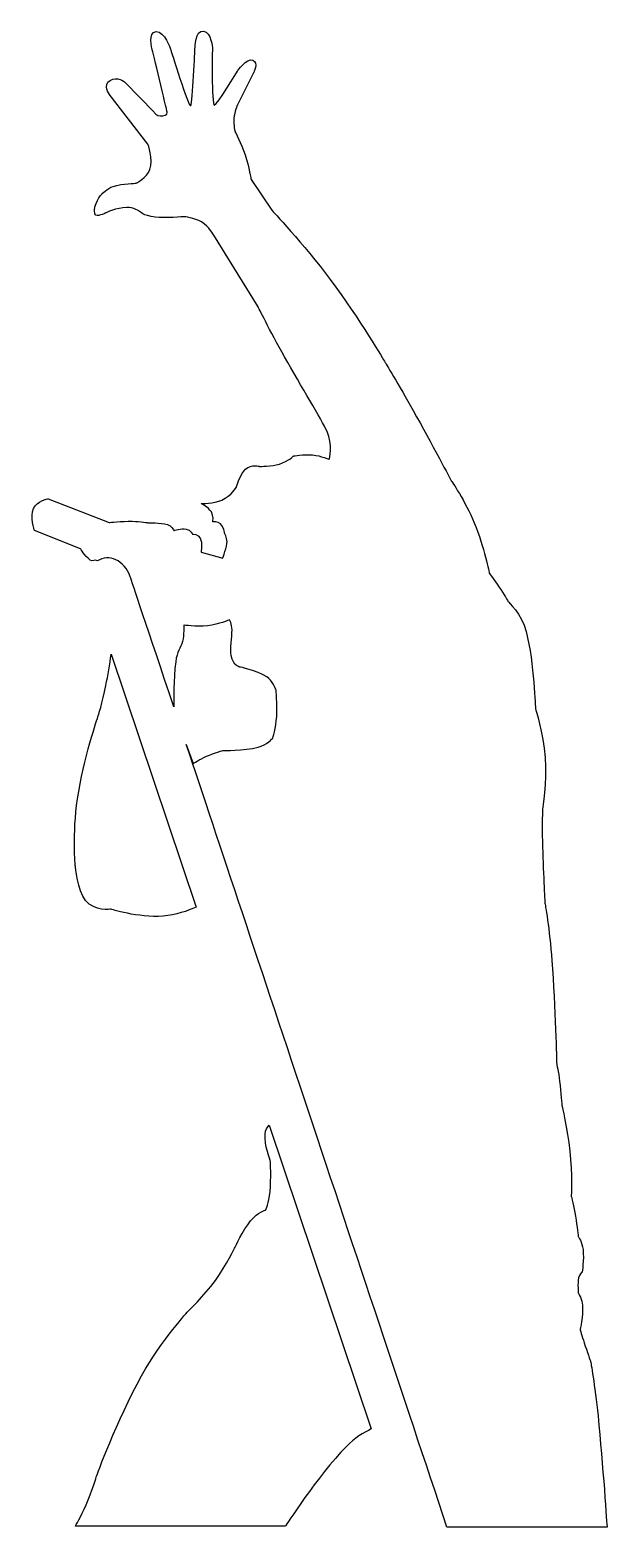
# Model space of a CAD drawing. Header units: centimetres. Extents: x -4.1 to 4, y -10.5 to 10.5.
import ezdxf

# ---------------------------------------------------------------- set-up
doc = ezdxf.new("R2010")
doc.units = ezdxf.units.CM
doc.header["$MEASUREMENT"] = 0
doc.layers.add('Camada 1', color=7, linetype='Continuous')

msp = doc.modelspace()

# ---------------------------------------------------------------- linework, layer by layer
at = {"layer": 'Camada 1'}
for points, knots in [([(3.92021, -8.96599), (3.87703, -8.53205), (3.81514, -8.19611), (3.81514, -8.19611), (3.81514, -8.19611), (3.81514, -8.19611), (3.76495, -8.05678), (3.72539, -7.93647), (3.72539, -7.93647), (3.69263, -7.83659), (3.66917, -7.75182), (3.66917, -7.75182), (3.66917, -7.75182), (3.66917, -7.75182), (3.70973, -7.55984), (3.7019, -7.40712), (3.7019, -7.40712), (3.69828, -7.33798), (3.64271, -7.23469), (3.64271, -7.23469), (3.64271, -7.23469), (3.64271, -7.23469), (3.6302, -7.10846), (3.64567, -7.0231), (3.64567, -7.0231), (3.65496, -6.97132), (3.69573, -6.94288), (3.69573, -6.94288), (3.69573, -6.94288), (3.69573, -6.94288), (3.72425, -6.76646), (3.70936, -6.6239), (3.70936, -6.6239), (3.69841, -6.52114), (3.64271, -6.43911), (3.64271, -6.43911), (3.64271, -6.43911), (3.64271, -6.43911), (3.62736, -6.30356), (3.60075, -6.15323), (3.60075, -6.15323), (3.57797, -6.02321), (3.54331, -5.87547), (3.54331, -5.87547), (3.54331, -5.87547), (3.54331, -5.87547), (3.55672, -5.55686), (3.52362, -5.23767), (3.52362, -5.23767), (3.49034, -4.91718), (3.41062, -4.59595), (3.41062, -4.59595), (3.41062, -4.59595), (3.41062, -4.59595), (3.40012, -4.41617), (3.37964, -4.25091), (3.37964, -4.25091), (3.36437, -4.12719), (3.33776, -4.00585), (3.33776, -4.00585), (3.33776, -4.00585), (3.33776, -4.00585), (3.31818, -3.20363), (3.27064, -2.55353), (3.27064, -2.55353), (3.23847, -2.11673), (3.17198, -1.74502), (3.17198, -1.74502), (3.17198, -1.74502), (3.17198, -1.74502), (3.14647, -1.26726), (3.13684, -0.8829), (3.13684, -0.8829), (3.13068, -0.63544), (3.13885, -0.41903), (3.13885, -0.41903), (3.13885, -0.41903), (3.13885, -0.41903), (3.1996, -0.05203), (3.17436, 0.30389), (3.17436, 0.30389), (3.14989, 0.65073), (3.03932, 0.98654), (3.03932, 0.98654), (3.03932, 0.98654), (3.03932, 0.98654), (3.02204, 1.62879), (2.90872, 2.07432), (2.90872, 2.07432), (2.84445, 2.32686), (2.65483, 2.49818), (2.65483, 2.49818), (2.65483, 2.49818), (2.65483, 2.49818), (2.59488, 2.60145), (2.52534, 2.70575), (2.52534, 2.70575), (2.46258, 2.79986), (2.38964, 2.89599), (2.38964, 2.89599), (2.38964, 2.89599), (2.38964, 2.89599), (2.319, 3.26127), (2.17742, 3.60542), (2.17742, 3.60542), (2.05129, 3.91213), (1.85254, 4.20213), (1.85254, 4.20213), (1.85254, 4.20213), (1.85254, 4.20213), (1.57629, 4.72503), (1.31713, 5.18789), (1.31713, 5.18789), (1.11615, 5.54717), (0.91779, 5.8729), (0.91779, 5.8729), (0.91779, 5.8729), (0.91779, 5.8729), (0.56716, 6.47218), (0.15129, 7.03011), (0.15129, 7.03011), (-0.22654, 7.5371), (-0.67342, 8.00772), (-0.67342, 8.00772), (-0.67342, 8.00772), (-0.67342, 8.00772), (-0.9652, 8.4387), (-0.9652, 8.4387), (-0.9652, 8.4387), (-0.9652, 8.4387), (-0.99018, 8.61306), (-1.04741, 8.78475), (-1.04741, 8.78475), (-1.10284, 8.95109), (-1.19058, 9.1149), (-1.19058, 9.1149), (-1.19058, 9.1149), (-1.19058, 9.1149), (-1.21452, 9.18864), (-1.20516, 9.30416), (-1.20516, 9.30416), (-1.19852, 9.38409), (-1.15582, 9.49268), (-1.15582, 9.49268), (-1.15582, 9.49268), (-1.15582, 9.49268), (-0.92963, 9.93938), (-0.92963, 9.93938), (-0.92963, 9.93938), (-0.92963, 9.93938), (-0.85412, 10.08437), (-0.93926, 10.11924), (-0.93926, 10.11924), (-1.02427, 10.15403), (-1.15749, 9.96353), (-1.15749, 9.96353), (-1.15749, 9.96353), (-1.15749, 9.96353), (-1.44136, 9.4874), (-1.48224, 9.48613), (-1.48224, 9.48613), (-1.52306, 9.48486), (-1.50875, 10.2884), (-1.50875, 10.2884), (-1.50875, 10.2884), (-1.50875, 10.2884), (-1.51928, 10.51369), (-1.63525, 10.52917), (-1.63525, 10.52917), (-1.7513, 10.5446), (-1.75407, 10.2884), (-1.75407, 10.2884), (-1.75407, 10.2884), (-1.75407, 10.2884), (-1.78735, 9.5205), (-1.81371, 9.47949), (-1.81371, 9.47949), (-1.84017, 9.43851), (-2.0988, 10.27515), (-2.0988, 10.27515), (-2.0988, 10.27515), (-2.0988, 10.27515), (-2.18061, 10.52912), (-2.30047, 10.5214), (-2.30047, 10.5214), (-2.4203, 10.51367), (-2.35743, 10.27515), (-2.35743, 10.27515), (-2.35743, 10.27515), (-2.35743, 10.27515), (-2.1524, 9.42774), (-2.14521, 9.38676), (-2.14521, 9.38676), (-2.13807, 9.34572), (-2.19622, 9.33368), (-2.24467, 9.33368), (-2.24467, 9.33368), (-2.2888, 9.33368), (-2.33084, 9.38676), (-2.33084, 9.38676), (-2.33084, 9.38676), (-2.33084, 9.38676), (-2.74192, 9.81104), (-2.74192, 9.81104), (-2.74192, 9.81104), (-2.74192, 9.81104), (-2.85159, 9.89833), (-2.94896, 9.83475), (-2.94896, 9.83475), (-3.05075, 9.76823), (-2.9606, 9.63867), (-2.9606, 9.63867), (-2.9606, 9.63867), (-2.9606, 9.63867), (-2.41701, 8.93586), (-2.41701, 8.93586), (-2.41701, 8.93586), (-2.41701, 8.93586), (-2.33996, 8.73234), (-2.38793, 8.5791), (-2.38793, 8.5791), (-2.4245, 8.46218), (-2.58944, 8.38558), (-2.58944, 8.38558), (-2.58944, 8.38558), (-2.58944, 8.38558), (-2.76708, 8.38632), (-2.90668, 8.34182), (-2.90668, 8.34182), (-2.99164, 8.31465), (-3.06681, 8.23313), (-3.06681, 8.23313), (-3.06681, 8.23313), (-3.06681, 8.23313), (-3.19667, 8.08705), (-3.16238, 7.95542), (-3.16238, 7.95542), (-3.14711, 7.89681), (-3.01374, 7.96791), (-3.01374, 7.96791), (-3.01374, 7.96791), (-3.01374, 7.96791), (-2.8552, 8.04149), (-2.71518, 8.04729), (-2.71518, 8.04729), (-2.62448, 8.05105), (-2.52971, 7.98779), (-2.52971, 7.98779), (-2.52971, 7.98779), (-2.52971, 7.98779), (-2.48785, 7.93032), (-2.31233, 7.90979), (-2.31233, 7.90979), (-2.18377, 7.89471), (-1.90651, 7.91487), (-1.90651, 7.91487), (-1.90651, 7.91487), (-1.90651, 7.91487), (-1.75906, 7.90034), (-1.66407, 7.84147), (-1.66407, 7.84147), (-1.55173, 7.77196), (-1.48886, 7.65626), (-1.48886, 7.65626), (-1.48886, 7.65626), (-1.48886, 7.65626), (-0.86555, 6.64851), (-0.86555, 6.64851), (-0.86555, 6.64851), (-0.86555, 6.64851), (-0.70217, 6.31513), (-0.49273, 5.94295), (-0.49273, 5.94295), (-0.25971, 5.52898), (0.02538, 5.06392), (0.1065, 4.88993), (0.1065, 4.88993), (0.18844, 4.71417), (0.13558, 4.50044), (0.13558, 4.50044), (0.13558, 4.50044), (0.13558, 4.50044), (0.02173, 4.55063), (-0.09757, 4.56166), (-0.09757, 4.56166), (-0.22949, 4.57386), (-0.36842, 4.54682), (-0.36842, 4.54682), (-0.36842, 4.54682), (-0.36842, 4.54682), (-0.43816, 4.47208), (-0.56503, 4.43331), (-0.56503, 4.43331), (-0.67573, 4.39955), (-0.84575, 4.40092), (-0.84575, 4.40092), (-0.84575, 4.40092), (-0.84575, 4.40092), (-0.95531, 4.43971), (-1.04048, 4.36327), (-1.04048, 4.36327), (-1.11742, 4.29427), (-1.17066, 4.1093), (-1.17066, 4.1093), (-1.17066, 4.1093), (-1.17066, 4.1093), (-1.24152, 3.98907), (-1.37455, 3.92695), (-1.37455, 3.92695), (-1.48874, 3.87366), (-1.66784, 3.87723), (-1.66784, 3.87723), (-1.66784, 3.87723), (-1.66784, 3.87723), (-1.57031, 3.83344), (-1.52303, 3.7596), (-1.52303, 3.7596), (-1.49014, 3.70832), (-1.50207, 3.61863), (-1.50207, 3.61863), (-1.50207, 3.61863), (-1.50207, 3.61863), (-1.4328, 3.63027), (-1.39425, 3.59328), (-1.39425, 3.59328), (-1.35033, 3.55111), (-1.33628, 3.45953), (-1.33628, 3.45953), (-1.33628, 3.45953), (-1.33628, 3.45953), (-1.30604, 3.40733), (-1.30252, 3.34018), (-1.30252, 3.34018), (-1.29937, 3.28195), (-1.36285, 3.10817), (-1.36285, 3.10817), (-1.36285, 3.10817), (-1.36285, 3.10817), (-1.66784, 3.19437), (-1.66784, 3.19437), (-1.66784, 3.19437), (-1.66784, 3.19437), (-1.64813, 3.32439), (-1.67961, 3.39074), (-1.67961, 3.39074), (-1.7076, 3.44993), (-1.78719, 3.44622), (-1.78719, 3.44622), (-1.78719, 3.44622), (-1.78719, 3.44622), (-1.8145, 3.50475), (-1.87762, 3.51737), (-1.87762, 3.51737), (-1.94689, 3.53123), (-2.0523, 3.49933), (-2.0523, 3.49933), (-2.0523, 3.49933), (-2.0523, 3.49933), (-2.08244, 3.56518), (-2.13892, 3.58188), (-2.13892, 3.58188), (-2.24481, 3.61326), (-2.41049, 3.6054), (-2.41049, 3.6054), (-2.41049, 3.6054), (-2.41049, 3.6054), (-2.51947, 3.62657), (-2.63599, 3.62786), (-2.63599, 3.62786), (-2.78942, 3.62982), (-2.96058, 3.61198), (-2.96058, 3.61198), (-2.96058, 3.61198), (-2.96058, 3.61198), (-3.82259, 3.94353), (-3.82259, 3.94353), (-3.82259, 3.94353), (-3.82259, 3.94353), (-3.98134, 3.91673), (-4.0283, 3.80812), (-4.0283, 3.80812), (-4.07743, 3.69467), (-4.01489, 3.49932), (-4.01489, 3.49932), (-4.01489, 3.49932), (-4.01489, 3.49932), (-3.36502, 3.24072), (-3.36502, 3.24072), (-3.36502, 3.24072), (-3.36502, 3.24072), (-3.3097, 3.14669), (-3.22852, 3.08168), (-3.22852, 3.08168), (-3.19992, 3.05895), (-3.15925, 3.09361), (-3.12785, 3.06993), (-3.12785, 3.06993), (-2.96942, 3.17553), (-2.74725, 3.08205), (-2.66544, 2.84826), (-2.66544, 2.84826), (-2.64351, 2.78529), (-2.41308, 2.09594), (-2.05296, 1.01613), (-2.05296, 1.01613), (-2.05434, 1.11519), (-2.05487, 1.40065), (-2.02576, 1.6487), (-2.02576, 1.6487), (-2.00856, 1.79618), (-1.95266, 1.84259), (-1.92839, 1.93686), (-1.92839, 1.93686), (-1.90524, 2.02589), (-1.91318, 2.16668), (-1.91318, 2.16668), (-1.91318, 2.16668), (-1.91318, 2.16668), (-1.74154, 2.1398), (-1.5756, 2.15853), (-1.5756, 2.15853), (-1.42034, 2.17618), (-1.27001, 2.23955), (-1.27001, 2.23955), (-1.27001, 2.23955), (-1.27001, 2.23955), (-1.23252, 2.1846), (-1.23191, 2.10048), (-1.23191, 2.10048), (-1.23117, 1.99118), (-1.26512, 1.83711), (-1.24347, 1.73811), (-1.24347, 1.73811), (-1.20934, 1.5832), (-1.12422, 1.57661), (-1.12422, 1.57661), (-1.12422, 1.57661), (-1.12422, 1.57661), (-0.89371, 1.53245), (-0.74251, 1.4381), (-0.74251, 1.4381), (-0.66872, 1.39209), (-0.61379, 1.25837), (-0.61379, 1.25837), (-0.61379, 1.25837), (-0.61379, 1.25837), (-0.59233, 1.05244), (-0.60395, 0.88076), (-0.60395, 0.88076), (-0.61551, 0.71111), (-0.66007, 0.57551), (-0.66007, 0.57551), (-0.66007, 0.57551), (-0.66007, 0.57551), (-0.74143, 0.47756), (-0.86652, 0.44658), (-0.86652, 0.44658), (-1.0698, 0.39626), (-1.35626, 0.40314), (-1.35626, 0.40314), (-1.35626, 0.40314), (-1.35626, 0.40314), (-1.47829, 0.36964), (-1.59145, 0.32019), (-1.59145, 0.32019), (-1.68937, 0.27727), (-1.7806, 0.21758), (-1.7806, 0.21758), (-1.7806, 0.21758), (-1.7806, 0.21758), (-1.87585, 0.48449), (-1.87585, 0.48449), (-1.87585, 0.48449), (-0.95862, -2.26652), (0.58163, -6.89188), (1.79299, -10.52977), (1.79299, -10.52977), (1.79299, -10.52977), (4.04716, -10.52978), (4.04716, -10.52978), (4.04716, -10.52978), (4.04719, -10.52983), (3.9876, -9.643), (3.92021, -8.96599)], [0, 0, 0, 0, 0.00819672, 0.00819672, 0.00819672, 0.00819672, 0.01639344, 0.01639344, 0.01639344, 0.01639344, 0.02459016, 0.02459016, 0.02459016, 0.02459016, 0.03278689, 0.03278689, 0.03278689, 0.03278689, 0.04098361, 0.04098361, 0.04098361, 0.04098361, 0.04918033, 0.04918033, 0.04918033, 0.04918033, 0.05737705, 0.05737705, 0.05737705, 0.05737705, 0.06557377, 0.06557377, 0.06557377, 0.06557377, 0.07377049, 0.07377049, 0.07377049, 0.07377049, 0.08196721, 0.08196721, 0.08196721, 0.08196721, 0.09016393, 0.09016393, 0.09016393, 0.09016393, 0.09836066, 0.09836066, 0.09836066, 0.09836066, 0.10655738, 0.10655738, 0.10655738, 0.10655738, 0.1147541, 0.1147541, 0.1147541, 0.1147541, 0.12295082, 0.12295082, 0.12295082, 0.12295082, 0.13114754, 0.13114754, 0.13114754, 0.13114754, 0.13934426, 0.13934426, 0.13934426, 0.13934426, 0.14754098, 0.14754098, 0.14754098, 0.14754098, 0.1557377, 0.1557377, 0.1557377, 0.1557377, 0.16393443, 0.16393443, 0.16393443, 0.16393443, 0.17213115, 0.17213115, 0.17213115, 0.17213115, 0.18032787, 0.18032787, 0.18032787, 0.18032787, 0.18852459, 0.18852459, 0.18852459, 0.18852459, 0.19672131, 0.19672131, 0.19672131, 0.19672131, 0.20491803, 0.20491803, 0.20491803, 0.20491803, 0.21311475, 0.21311475, 0.21311475, 0.21311475, 0.22131148, 0.22131148, 0.22131148, 0.22131148, 0.2295082, 0.2295082, 0.2295082, 0.2295082, 0.23770492, 0.23770492, 0.23770492, 0.23770492, 0.24590164, 0.24590164, 0.24590164, 0.24590164, 0.25409836, 0.25409836, 0.25409836, 0.25409836, 0.26229508, 0.26229508, 0.26229508, 0.26229508, 0.2704918, 0.2704918, 0.2704918, 0.2704918, 0.27868852, 0.27868852, 0.27868852, 0.27868852, 0.28688525, 0.28688525, 0.28688525, 0.28688525, 0.29508197, 0.29508197, 0.29508197, 0.29508197, 0.30327869, 0.30327869, 0.30327869, 0.30327869, 0.31147541, 0.31147541, 0.31147541, 0.31147541, 0.31967213, 0.31967213, 0.31967213, 0.31967213, 0.32786885, 0.32786885, 0.32786885, 0.32786885, 0.33606557, 0.33606557, 0.33606557, 0.33606557, 0.3442623, 0.3442623, 0.3442623, 0.3442623, 0.35245902, 0.35245902, 0.35245902, 0.35245902, 0.36065574, 0.36065574, 0.36065574, 0.36065574, 0.36885246, 0.36885246, 0.36885246, 0.36885246, 0.37704918, 0.37704918, 0.37704918, 0.37704918, 0.3852459, 0.3852459, 0.3852459, 0.3852459, 0.39344262, 0.39344262, 0.39344262, 0.39344262, 0.40163934, 0.40163934, 0.40163934, 0.40163934, 0.40983607, 0.40983607, 0.40983607, 0.40983607, 0.41803279, 0.41803279, 0.41803279, 0.41803279, 0.42622951, 0.42622951, 0.42622951, 0.42622951, 0.43442623, 0.43442623, 0.43442623, 0.43442623, 0.44262295, 0.44262295, 0.44262295, 0.44262295, 0.45081967, 0.45081967, 0.45081967, 0.45081967, 0.45901639, 0.45901639, 0.45901639, 0.45901639, 0.46721311, 0.46721311, 0.46721311, 0.46721311, 0.47540984, 0.47540984, 0.47540984, 0.47540984, 0.48360656, 0.48360656, 0.48360656, 0.48360656, 0.49180328, 0.49180328, 0.49180328, 0.49180328, 0.5, 0.5, 0.5, 0.5, 0.50819672, 0.50819672, 0.50819672, 0.50819672, 0.51639344, 0.51639344, 0.51639344, 0.51639344, 0.52459016, 0.52459016, 0.52459016, 0.52459016, 0.53278689, 0.53278689, 0.53278689, 0.53278689, 0.54098361, 0.54098361, 0.54098361, 0.54098361, 0.54918033, 0.54918033, 0.54918033, 0.54918033, 0.55737705, 0.55737705, 0.55737705, 0.55737705, 0.56557377, 0.56557377, 0.56557377, 0.56557377, 0.57377049, 0.57377049, 0.57377049, 0.57377049, 0.58196721, 0.58196721, 0.58196721, 0.58196721, 0.59016393, 0.59016393, 0.59016393, 0.59016393, 0.59836066, 0.59836066, 0.59836066, 0.59836066, 0.60655738, 0.60655738, 0.60655738, 0.60655738, 0.6147541, 0.6147541, 0.6147541, 0.6147541, 0.62295082, 0.62295082, 0.62295082, 0.62295082, 0.63114754, 0.63114754, 0.63114754, 0.63114754, 0.63934426, 0.63934426, 0.63934426, 0.63934426, 0.64754098, 0.64754098, 0.64754098, 0.64754098, 0.6557377, 0.6557377, 0.6557377, 0.6557377, 0.66393443, 0.66393443, 0.66393443, 0.66393443, 0.67213115, 0.67213115, 0.67213115, 0.67213115, 0.68032787, 0.68032787, 0.68032787, 0.68032787, 0.68852459, 0.68852459, 0.68852459, 0.68852459, 0.69672131, 0.69672131, 0.69672131, 0.69672131, 0.70491803, 0.70491803, 0.70491803, 0.70491803, 0.71311475, 0.71311475, 0.71311475, 0.71311475, 0.72131148, 0.72131148, 0.72131148, 0.72131148, 0.7295082, 0.7295082, 0.7295082, 0.7295082, 0.73770492, 0.73770492, 0.73770492, 0.73770492, 0.74590164, 0.74590164, 0.74590164, 0.74590164, 0.75409836, 0.75409836, 0.75409836, 0.75409836, 0.76229508, 0.76229508, 0.76229508, 0.76229508, 0.7704918, 0.7704918, 0.7704918, 0.7704918, 0.77868852, 0.77868852, 0.77868852, 0.77868852, 0.78688525, 0.78688525, 0.78688525, 0.78688525, 0.79508197, 0.79508197, 0.79508197, 0.79508197, 0.80327869, 0.80327869, 0.80327869, 0.80327869, 0.81147541, 0.81147541, 0.81147541, 0.81147541, 0.81967213, 0.81967213, 0.81967213, 0.81967213, 0.82786885, 0.82786885, 0.82786885, 0.82786885, 0.83606557, 0.83606557, 0.83606557, 0.83606557, 0.8442623, 0.8442623, 0.8442623, 0.8442623, 0.85245902, 0.85245902, 0.85245902, 0.85245902, 0.86065574, 0.86065574, 0.86065574, 0.86065574, 0.86885246, 0.86885246, 0.86885246, 0.86885246, 0.87704918, 0.87704918, 0.87704918, 0.87704918, 0.8852459, 0.8852459, 0.8852459, 0.8852459, 0.89344262, 0.89344262, 0.89344262, 0.89344262, 0.90163934, 0.90163934, 0.90163934, 0.90163934, 0.90983607, 0.90983607, 0.90983607, 0.90983607, 0.91803279, 0.91803279, 0.91803279, 0.91803279, 0.92622951, 0.92622951, 0.92622951, 0.92622951, 0.93442623, 0.93442623, 0.93442623, 0.93442623, 0.94262295, 0.94262295, 0.94262295, 0.94262295, 0.95081967, 0.95081967, 0.95081967, 0.95081967, 0.95901639, 0.95901639, 0.95901639, 0.95901639, 0.96721311, 0.96721311, 0.96721311, 0.96721311, 0.97540984, 0.97540984, 0.97540984, 0.97540984, 0.98360656, 0.98360656, 0.98360656, 0.98360656, 1, 1, 1, 1]), ([(-3.29558, -1.70807), (-3.16133, -1.87103), (-2.9408, -1.83131), (-2.9408, -1.83131), (-2.9408, -1.83131), (-2.9408, -1.83131), (-2.55845, -1.95598), (-2.20394, -1.92981), (-2.20394, -1.92981), (-2.02476, -1.91661), (-1.85323, -1.85475), (-1.73811, -1.80368), (-1.73811, -1.80368), (-1.73811, -1.80368), (-2.93305, 1.75673), (-2.93305, 1.75673), (-2.93305, 1.75673), (-2.95514, 1.61483), (-2.98102, 1.45852), (-3.00769, 1.31808), (-3.00769, 1.31808), (-3.05465, 1.07059), (-3.11974, 0.88043), (-3.11974, 0.88043), (-3.11974, 0.88043), (-3.11974, 0.88043), (-3.32315, 0.27972), (-3.40777, -0.2804), (-3.40777, -0.2804), (-3.48172, -0.76961), (-3.43817, -1.22795), (-3.43817, -1.22795), (-3.43817, -1.22795), (-3.43817, -1.22795), (-3.40793, -1.57184), (-3.29558, -1.70807)], [0, 0, 0, 0, 0.1, 0.1, 0.1, 0.1, 0.2, 0.2, 0.2, 0.2, 0.3, 0.3, 0.3, 0.3, 0.4, 0.4, 0.4, 0.4, 0.5, 0.5, 0.5, 0.5, 0.6, 0.6, 0.6, 0.6, 0.7, 0.7, 0.7, 0.7, 0.8, 0.8, 0.8, 0.8, 1, 1, 1, 1]), ([(-0.76786, -5.00023), (-0.7799, -5.14255), (-0.69333, -5.37837), (-0.69333, -5.37837), (-0.69333, -5.37837), (-0.69333, -5.37837), (-0.67891, -5.62591), (-0.69635, -5.80837), (-0.69635, -5.80837), (-0.71175, -5.96926), (-0.75961, -6.06782), (-0.75961, -6.06782), (-0.75961, -6.06782), (-0.75961, -6.06782), (-0.86502, -6.08991), (-0.97149, -6.2194), (-0.97149, -6.2194), (-1.08031, -6.3518), (-1.19051, -6.59162), (-1.19051, -6.59162), (-1.19051, -6.59162), (-1.19051, -6.59162), (-1.30481, -6.83731), (-1.46724, -7.05877), (-1.46724, -7.05877), (-1.63303, -7.2848), (-1.84681, -7.48668), (-1.84681, -7.48668), (-1.84681, -7.48668), (-1.84681, -7.48668), (-2.2159, -7.88038), (-2.50462, -8.40013), (-2.50462, -8.40013), (-2.85615, -9.03272), (-3.13973, -9.81375), (-3.13973, -9.81375), (-3.13973, -9.81375), (-3.13973, -9.81375), (-3.21064, -10.036), (-3.28655, -10.21499), (-3.28655, -10.21499), (-3.35971, -10.38726), (-3.43816, -10.51651), (-3.43816, -10.51651), (-3.43816, -10.51651), (-3.43816, -10.51651), (-0.48108, -10.5165), (-0.48108, -10.5165), (-0.48108, -10.5165), (-0.48108, -10.5165), (-0.03182, -9.8194), (0.37818, -9.39377), (0.37818, -9.39377), (0.48907, -9.27852), (0.62247, -9.19914), (0.72724, -9.14866), (0.72724, -9.14866), (0.72724, -9.14866), (-0.7076, -4.87363), (-0.7076, -4.87363), (-0.7076, -4.87363), (-0.7351, -4.89926), (-0.76257, -4.93914), (-0.76786, -5.00023)], [0, 0, 0, 0, 0.05882353, 0.05882353, 0.05882353, 0.05882353, 0.11764706, 0.11764706, 0.11764706, 0.11764706, 0.17647059, 0.17647059, 0.17647059, 0.17647059, 0.23529412, 0.23529412, 0.23529412, 0.23529412, 0.29411765, 0.29411765, 0.29411765, 0.29411765, 0.35294118, 0.35294118, 0.35294118, 0.35294118, 0.41176471, 0.41176471, 0.41176471, 0.41176471, 0.47058824, 0.47058824, 0.47058824, 0.47058824, 0.52941176, 0.52941176, 0.52941176, 0.52941176, 0.58823529, 0.58823529, 0.58823529, 0.58823529, 0.64705882, 0.64705882, 0.64705882, 0.64705882, 0.70588235, 0.70588235, 0.70588235, 0.70588235, 0.76470588, 0.76470588, 0.76470588, 0.76470588, 0.82352941, 0.82352941, 0.82352941, 0.82352941, 0.88235294, 0.88235294, 0.88235294, 0.88235294, 1, 1, 1, 1])]:
    msp.add_open_spline(points, degree=3, knots=knots, dxfattribs=at)

doc.saveas('drawing.dxf')
